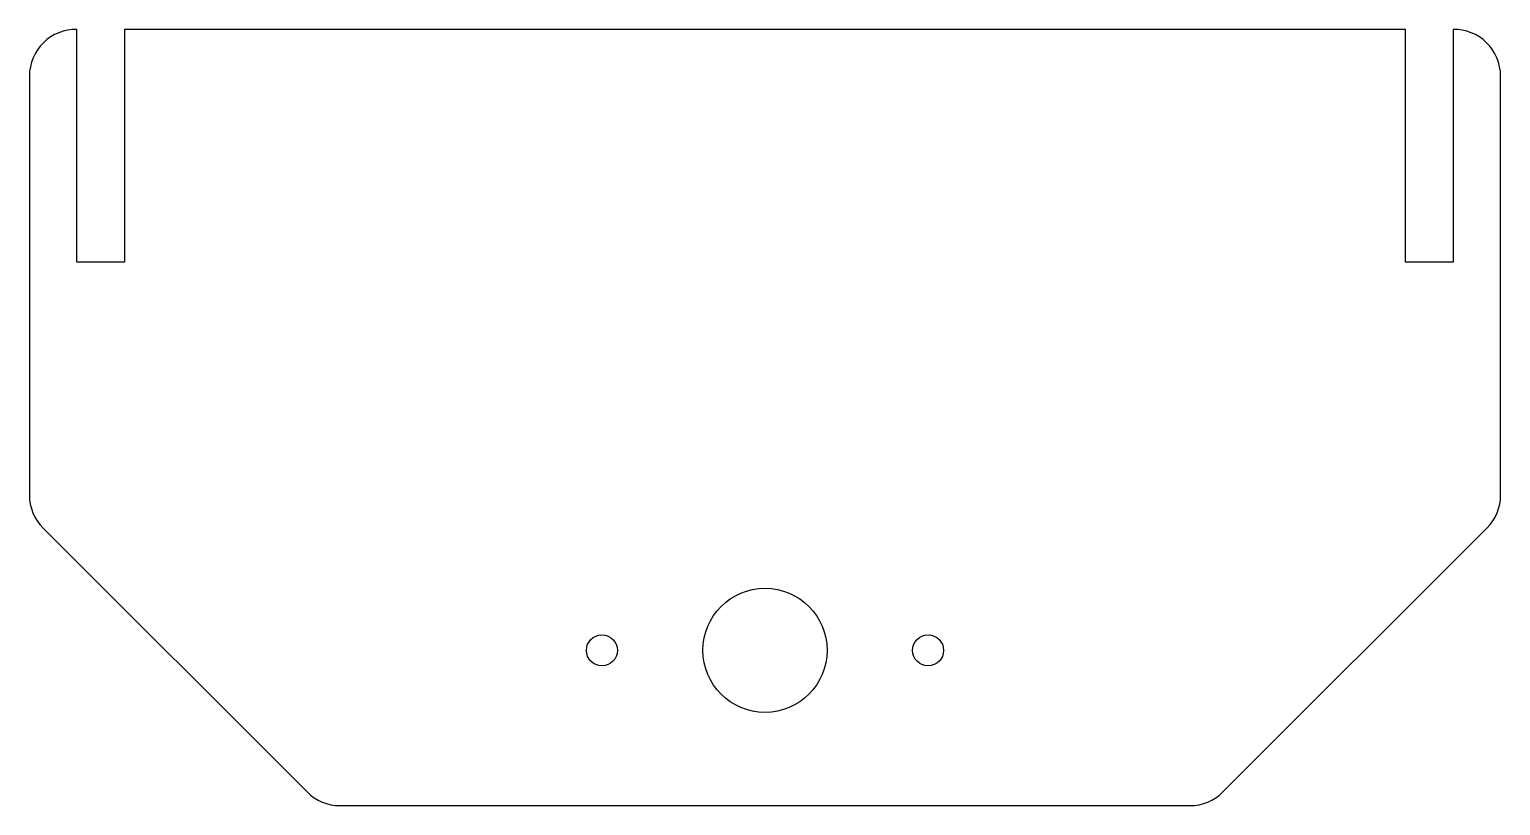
# Model space of a CAD drawing. Header units: millimetres. Extents: x -47.4 to 47.4, y -113.2 to -63.2.
import ezdxf

# ---------------------------------------------------------------- set-up
doc = ezdxf.new("R2010")
doc.units = ezdxf.units.MM
doc.layers.get('0').update_dxf_attribs({"linetype": 'CONTINUOUS'})

msp = doc.modelspace()

# ---------------------------------------------------------------- linework, layer by layer
msp.add_lwpolyline([(-27.374, -113.176), (27.374, -113.176, 0.198912), (29.495, -112.298), (46.496, -95.296, 0.198912), (47.375, -93.175), (47.375, -66.176, 0.420084), (44.315, -63.177), (44.315, -78.176), (41.26, -78.176), (41.26, -63.176), (-41.26, -63.176), (-41.26, -78.176), (-44.315, -78.176), (-44.315, -63.177, 0.420084), (-47.375, -66.176), (-47.375, -93.175, 0.198912), (-46.496, -95.296), (-29.495, -112.298, 0.198912)], format="xyb", close=True)
for centre, radius in [((0, -103.176), 4), ((-10.5, -103.176), 1), ((10.5, -103.176), 1)]:
    msp.add_circle(centre, radius)

doc.saveas('drawing.dxf')
